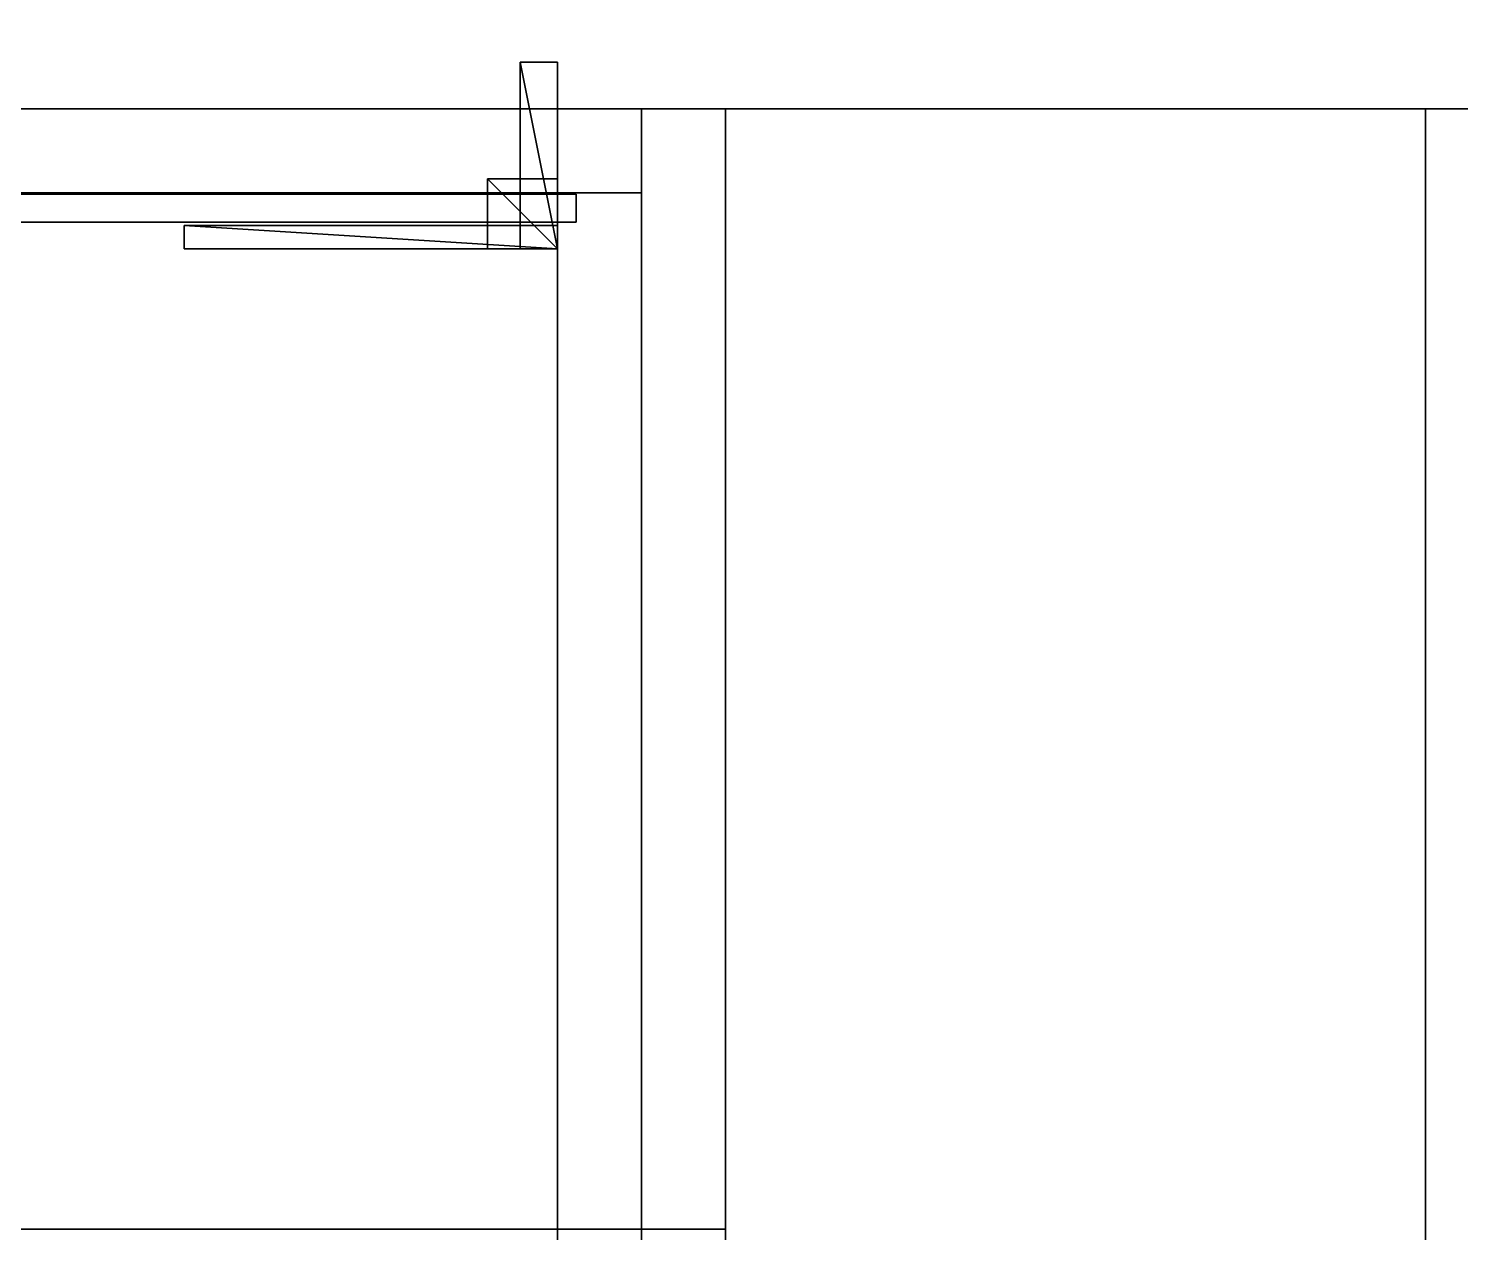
# Model space of a CAD drawing. Extents: x 0 to 7800, y -5130 to 1.
# Drawn here: x 4526.4 to 4833.2, y -2169.7 to -1911.8 of the extents above; entities that cross this region are included whole.
import ezdxf

# ---------------------------------------------------------------- set-up
doc = ezdxf.new("R2010")
doc.units = 0
for name, color, linetype in [('LAYER0', 7, 'CONTINUOUS'), ('LAYER1083', 253, 'CONTINUOUS'), ('LAYER2', 7, 'CONTINUOUS'), ('LAYER288', 253, 'CONTINUOUS'), ('LAYER291', 253, 'CONTINUOUS'), ('LAYER293', 7, 'CONTINUOUS'), ('LAYER302', 2, 'CONTINUOUS'), ('LAYER303', 7, 'CONTINUOUS'), ('LAYER304', 253, 'CONTINUOUS'), ('LAYER305', 253, 'CONTINUOUS'), ('LAYER306', 253, 'CONTINUOUS'), ('LAYER307', 253, 'CONTINUOUS'), ('LAYER308', 253, 'CONTINUOUS'), ('LAYER309', 253, 'CONTINUOUS'), ('LAYER310', 7, 'CONTINUOUS'), ('LAYER312', 7, 'CONTINUOUS'), ('LAYER313', 7, 'CONTINUOUS'), ('LAYER324', 253, 'CONTINUOUS'), ('LAYER325', 253, 'CONTINUOUS'), ('LAYER779', 7, 'CONTINUOUS')]:
    doc.layers.add(name, color=color, linetype=linetype)

msp = doc.modelspace()

# ---------------------------------------------------------------- linework, layer by layer
at = {"layer": 'LAYER0'}
for points, invisible_edges in [([(2602.693, -4730.002, -5), (4030.693, -289.002, -5), (4825.692, -4730.002, -5), (2602.693, -4730.002, -5)], 3), ([(4825.692, -4730.002), (4030.693, -289.002), (2602.693, -4730.002), (4825.692, -4730.002)], 3), ([(5130.692, -289.002, -5), (4825.692, -1929.002, -5), (4030.693, -289.002, -5), (5130.692, -289.002, -5)], 3), ([(4825.692, -4730.002, -5), (4030.693, -289.002, -5), (4825.692, -1929.002, -5), (4825.692, -4730.002, -5)], 3), ([(4030.693, -289.002), (4825.692, -4730.002), (4825.692, -1929.002), (4030.693, -289.002)], 5), ([(4030.693, -289.002), (4825.692, -1929.002), (5130.692, -289.002), (4030.693, -289.002)], 3), ([(4825.692, -1929.002, -5), (5130.692, -289.002, -5), (7199.692, -1929.002, -5), (4825.692, -1929.002, -5)], 3), ([(5130.692, -289.002), (4825.692, -1929.002), (7199.692, -1929.002), (5130.692, -289.002)], 5), ([(4825.692, -1929.002, -5), (4825.692, -4730.002), (4825.692, -4730.002, -5), (4825.692, -1929.002, -5)], 1), ([(4825.692, -4730.002), (4825.692, -1929.002, -5), (4825.692, -1929.002), (4825.692, -4730.002)], 1), ([(7199.692, -1929.002), (4825.692, -1929.002, -5), (7199.692, -1929.002, -5), (7199.692, -1929.002)], 1), ([(4825.692, -1929.002, -5), (7199.692, -1929.002), (4825.692, -1929.002), (4825.692, -1929.002, -5)], 1)]:
    msp.add_3dface(points, dxfattribs=dict(at, invisible_edges=invisible_edges))
at = {"layer": 'LAYER1083'}
for points, invisible_edges in [([(4675.695, -2169, 2057), (1975.695, -1779, 2057), (1975.695, -2169, 2057), (4675.695, -2169, 2057)], 1), ([(1975.695, -1779, 2057), (4675.695, -2169, 2057), (3151.695, -1929, 2057), (1975.695, -1779, 2057)], 7), ([(1975.695, -2169, 2032), (3151.695, -1929, 2032), (4675.695, -2169, 2032), (1975.695, -2169, 2032)], 3), ([(4675.695, -2169, 2032), (3151.695, -1929, 2032), (4675.695, -1929, 2032), (4675.695, -2169, 2032)], 1), ([(3151.695, -1929, 2057), (4675.695, -1929, 2032), (3151.695, -1929, 2032), (3151.695, -1929, 2057)], 1), ([(4675.695, -1929, 2032), (3151.695, -1929, 2057), (4675.695, -1929, 2057), (4675.695, -1929, 2032)], 1), ([(3151.695, -1929, 2057), (4675.695, -2169, 2057), (4675.695, -1929, 2057), (3151.695, -1929, 2057)], 1), ([(4675.695, -1929, 2032), (4675.695, -2169, 2057), (4675.695, -2169, 2032), (4675.695, -1929, 2032)], 1), ([(4675.695, -2169, 2057), (4675.695, -1929, 2032), (4675.695, -1929, 2057), (4675.695, -2169, 2057)], 1), ([(4675.695, -2169, 2057), (1975.695, -2169, 2032), (4675.695, -2169, 2032), (4675.695, -2169, 2057)], 1), ([(1975.695, -2169, 2032), (4675.695, -2169, 2057), (1975.695, -2169, 2057), (1975.695, -2169, 2032)], 1)]:
    msp.add_3dface(points, dxfattribs=dict(at, invisible_edges=invisible_edges))
at = {"layer": 'LAYER2'}
for points, invisible_edges in [([(7049.692, -1779.002), (3151.693, -1929.002), (3151.693, -1779.002), (7049.692, -1779.002)], 1), ([(3151.693, -1929.002), (7049.692, -1779.002), (7199.692, -1929.002), (3151.693, -1929.002)], 3), ([(3151.693, -1929.002, 2657), (3931.703, -1929.002, 360), (7199.692, -1929.002, 2657), (3151.693, -1929.002, 2657)], 3), ([(7199.692, -1929.002), (4201.693, -1929.002, 280), (3151.693, -1929.002), (7199.692, -1929.002)], 3), ([(3991.703, -1929.002, 360), (7199.692, -1929.002, 2657), (3931.703, -1929.002, 360), (3991.703, -1929.002, 360)], 3), ([(4081.693, -1929.002, 360), (7199.692, -1929.002, 2657), (3991.703, -1929.002, 360), (4081.693, -1929.002, 360)], 7), ([(4201.693, -1929.002, 360), (7199.692, -1929.002, 2657), (4081.693, -1929.002, 360), (4201.693, -1929.002, 360)], 3), ([(4201.693, -1929.002, 280), (7199.692, -1929.002, 2657), (4201.693, -1929.002, 360), (4201.693, -1929.002, 280)], 3), ([(4201.693, -1929.002, 280), (7199.692, -1929.002), (7199.692, -1929.002, 2657), (4201.693, -1929.002, 280)], 5)]:
    msp.add_3dface(points, dxfattribs=dict(at, invisible_edges=invisible_edges))
at = {"layer": 'LAYER288', "invisible_edges": 1}
for points in [[(4657.694, -1929, 528), (3169.694, -2299, 528), (3169.694, -1929, 528), (4657.694, -1929, 528)], [(3169.694, -2299, 528), (4657.694, -1929, 528), (4657.694, -2299, 528), (3169.694, -2299, 528)], [(3169.694, -1929, 546), (4657.694, -1929, 528), (3169.694, -1929, 528), (3169.694, -1929, 546)], [(4657.694, -1929, 528), (3169.694, -1929, 546), (4657.694, -1929, 546), (4657.694, -1929, 528)], [(4657.694, -2299, 546), (3169.694, -1929, 546), (3169.694, -2299, 546), (4657.694, -2299, 546)], [(3169.694, -1929, 546), (4657.694, -2299, 546), (4657.694, -1929, 546), (3169.694, -1929, 546)], [(4657.694, -1929, 528), (4657.694, -2299, 546), (4657.694, -2299, 528), (4657.694, -1929, 528)], [(4657.694, -2299, 546), (4657.694, -1929, 528), (4657.694, -1929, 546), (4657.694, -2299, 546)]]:
    msp.add_3dface(points, dxfattribs=at)
at = {"layer": 'LAYER291', "invisible_edges": 1}
for points in [[(4657.695, -1929, 180), (4675.695, -2299, 180), (4657.695, -2299, 180), (4657.695, -1929, 180)], [(4675.695, -2299, 180), (4657.695, -1929, 180), (4675.695, -1929, 180), (4675.695, -2299, 180)], [(4675.695, -1929, 676), (4657.695, -2299, 676), (4675.695, -2299, 676), (4675.695, -1929, 676)], [(4657.695, -2299, 676), (4675.695, -1929, 676), (4657.695, -1929, 676), (4657.695, -2299, 676)], [(4657.695, -1929, 180), (4675.695, -1929, 676), (4675.695, -1929, 180), (4657.695, -1929, 180)], [(4675.695, -1929, 676), (4657.695, -1929, 180), (4657.695, -1929, 676), (4675.695, -1929, 676)], [(4657.695, -2299, 676), (4657.695, -1929, 180), (4657.695, -2299, 180), (4657.695, -2299, 676)], [(4657.695, -1929, 180), (4657.695, -2299, 676), (4657.695, -1929, 676), (4657.695, -1929, 180)], [(4675.695, -1929, 676), (4675.695, -2299, 180), (4675.695, -1929, 180), (4675.695, -1929, 676)], [(4675.695, -2299, 180), (4675.695, -1929, 676), (4675.695, -2299, 676), (4675.695, -2299, 180)]]:
    msp.add_3dface(points, dxfattribs=at)
at = {"layer": 'LAYER293', "invisible_edges": 1}
for points in [[(4639.695, -1929, 198), (4639.695, -2279, 528), (4639.695, -1929, 528), (4639.695, -1929, 198)], [(4639.695, -2279, 528), (4639.695, -1929, 198), (4639.695, -2279, 198), (4639.695, -2279, 528)], [(4639.695, -1929, 198), (4657.695, -2279, 198), (4639.695, -2279, 198), (4639.695, -1929, 198)], [(4657.695, -2279, 198), (4639.695, -1929, 198), (4657.695, -1929, 198), (4657.695, -2279, 198)], [(4657.695, -1929, 528), (4639.695, -2279, 528), (4657.695, -2279, 528), (4657.695, -1929, 528)], [(4639.695, -2279, 528), (4657.695, -1929, 528), (4639.695, -1929, 528), (4639.695, -2279, 528)], [(4657.695, -1929, 528), (4639.695, -1929, 198), (4639.695, -1929, 528), (4657.695, -1929, 528)], [(4639.695, -1929, 198), (4657.695, -1929, 528), (4657.695, -1929, 198), (4639.695, -1929, 198)], [(4657.695, -2279, 198), (4657.695, -1929, 528), (4657.695, -2279, 528), (4657.695, -2279, 198)], [(4657.695, -1929, 528), (4657.695, -2279, 198), (4657.695, -1929, 198), (4657.695, -1929, 528)]]:
    msp.add_3dface(points, dxfattribs=at)
at = {"layer": 'LAYER302'}
for points in [[(4559.695, -1959, 498.5), (4559.695, -1954, 475.5), (4559.695, -1959, 475.5), (4559.695, -1959, 498.5)], [(4559.695, -1954, 498.5), (4559.695, -1954, 475.5), (4559.695, -1959, 498.5), (4559.695, -1954, 498.5)], [(4639.695, -1959, 498.5), (4559.695, -1954, 498.5), (4559.695, -1959, 498.5), (4639.695, -1959, 498.5)], [(4639.695, -1954, 498.5), (4559.695, -1954, 498.5), (4639.695, -1959, 498.5), (4639.695, -1954, 498.5)], [(4559.695, -1954, 475.5), (4639.695, -1959, 475.5), (4559.695, -1959, 475.5), (4559.695, -1954, 475.5)], [(4639.695, -1954, 475.5), (4639.695, -1959, 475.5), (4559.695, -1954, 475.5), (4639.695, -1954, 475.5)], [(4559.695, -1954, 498.5), (4639.695, -1954, 475.5), (4559.695, -1954, 475.5), (4559.695, -1954, 498.5)], [(4639.695, -1954, 498.5), (4639.695, -1954, 475.5), (4559.695, -1954, 498.5), (4639.695, -1954, 498.5)], [(4639.695, -1959, 475.5), (4639.695, -1954, 498.5), (4639.695, -1959, 498.5), (4639.695, -1959, 475.5)], [(4639.695, -1954, 475.5), (4639.695, -1954, 498.5), (4639.695, -1959, 475.5), (4639.695, -1954, 475.5)], [(4559.695, -1959, 475.5), (4639.695, -1959, 498.5), (4559.695, -1959, 498.5), (4559.695, -1959, 475.5)], [(4639.695, -1959, 475.5), (4639.695, -1959, 498.5), (4559.695, -1959, 475.5), (4639.695, -1959, 475.5)]]:
    msp.add_3dface(points, dxfattribs=at)
at = {"layer": 'LAYER303', "invisible_edges": 1}
for points in [[(4639.695, -1959, 498.5), (4559.695, -1954, 498.5), (4559.695, -1959, 498.5), (4639.695, -1959, 498.5)], [(4559.695, -1954, 498.5), (4639.695, -1959, 498.5), (4639.695, -1954, 498.5), (4559.695, -1954, 498.5)], [(4559.695, -1954, 498.5), (4559.695, -1959, 475.5), (4559.695, -1959, 498.5), (4559.695, -1954, 498.5)], [(4559.695, -1959, 475.5), (4559.695, -1954, 498.5), (4559.695, -1954, 475.5), (4559.695, -1959, 475.5)], [(4639.695, -1954, 475.5), (4559.695, -1959, 475.5), (4559.695, -1954, 475.5), (4639.695, -1954, 475.5)], [(4559.695, -1959, 475.5), (4639.695, -1954, 475.5), (4639.695, -1959, 475.5), (4559.695, -1959, 475.5)], [(4559.695, -1954, 498.5), (4639.695, -1954, 475.5), (4559.695, -1954, 475.5), (4559.695, -1954, 498.5)], [(4639.695, -1954, 475.5), (4559.695, -1954, 498.5), (4639.695, -1954, 498.5), (4639.695, -1954, 475.5)], [(4639.695, -1954, 475.5), (4639.695, -1959, 498.5), (4639.695, -1959, 475.5), (4639.695, -1954, 475.5)], [(4639.695, -1959, 498.5), (4639.695, -1954, 475.5), (4639.695, -1954, 498.5), (4639.695, -1959, 498.5)], [(4639.695, -1959, 498.5), (4559.695, -1959, 475.5), (4639.695, -1959, 475.5), (4639.695, -1959, 498.5)], [(4559.695, -1959, 475.5), (4639.695, -1959, 498.5), (4559.695, -1959, 498.5), (4559.695, -1959, 475.5)]]:
    msp.add_3dface(points, dxfattribs=at)
at = {"layer": 'LAYER304'}
for points in [[(4624.695, -1959, 498.5), (4624.695, -1944, 483.5), (4624.695, -1959, 483.5), (4624.695, -1959, 498.5)], [(4624.695, -1944, 498.5), (4624.695, -1944, 483.5), (4624.695, -1959, 498.5), (4624.695, -1944, 498.5)], [(4639.695, -1959, 498.5), (4624.695, -1944, 498.5), (4624.695, -1959, 498.5), (4639.695, -1959, 498.5)], [(4639.695, -1944, 498.5), (4624.695, -1944, 498.5), (4639.695, -1959, 498.5), (4639.695, -1944, 498.5)], [(4624.695, -1944, 483.5), (4639.695, -1959, 483.5), (4624.695, -1959, 483.5), (4624.695, -1944, 483.5)], [(4639.695, -1944, 483.5), (4639.695, -1959, 483.5), (4624.695, -1944, 483.5), (4639.695, -1944, 483.5)], [(4624.695, -1944, 498.5), (4639.695, -1944, 483.5), (4624.695, -1944, 483.5), (4624.695, -1944, 498.5)], [(4639.695, -1944, 498.5), (4639.695, -1944, 483.5), (4624.695, -1944, 498.5), (4639.695, -1944, 498.5)], [(4639.695, -1959, 483.5), (4639.695, -1944, 498.5), (4639.695, -1959, 498.5), (4639.695, -1959, 483.5)], [(4639.695, -1944, 483.5), (4639.695, -1944, 498.5), (4639.695, -1959, 483.5), (4639.695, -1944, 483.5)], [(4624.695, -1959, 483.5), (4639.695, -1959, 498.5), (4624.695, -1959, 498.5), (4624.695, -1959, 483.5)], [(4639.695, -1959, 483.5), (4639.695, -1959, 498.5), (4624.695, -1959, 483.5), (4639.695, -1959, 483.5)]]:
    msp.add_3dface(points, dxfattribs=at)
at = {"layer": 'LAYER305'}
for points in [[(4624.695, -1959, 498.5), (4624.695, -1944, 483.5), (4624.695, -1959, 483.5), (4624.695, -1959, 498.5)], [(4624.695, -1944, 498.5), (4624.695, -1944, 483.5), (4624.695, -1959, 498.5), (4624.695, -1944, 498.5)], [(4639.695, -1959, 498.5), (4624.695, -1944, 498.5), (4624.695, -1959, 498.5), (4639.695, -1959, 498.5)], [(4639.695, -1944, 498.5), (4624.695, -1944, 498.5), (4639.695, -1959, 498.5), (4639.695, -1944, 498.5)], [(4624.695, -1944, 483.5), (4639.695, -1959, 483.5), (4624.695, -1959, 483.5), (4624.695, -1944, 483.5)], [(4639.695, -1944, 483.5), (4639.695, -1959, 483.5), (4624.695, -1944, 483.5), (4639.695, -1944, 483.5)], [(4624.695, -1944, 498.5), (4639.695, -1944, 483.5), (4624.695, -1944, 483.5), (4624.695, -1944, 498.5)], [(4639.695, -1944, 498.5), (4639.695, -1944, 483.5), (4624.695, -1944, 498.5), (4639.695, -1944, 498.5)], [(4639.695, -1959, 483.5), (4639.695, -1944, 498.5), (4639.695, -1959, 498.5), (4639.695, -1959, 483.5)], [(4639.695, -1944, 483.5), (4639.695, -1944, 498.5), (4639.695, -1959, 483.5), (4639.695, -1944, 483.5)], [(4624.695, -1959, 483.5), (4639.695, -1959, 498.5), (4624.695, -1959, 498.5), (4624.695, -1959, 483.5)], [(4639.695, -1959, 483.5), (4639.695, -1959, 498.5), (4624.695, -1959, 483.5), (4639.695, -1959, 483.5)]]:
    msp.add_3dface(points, dxfattribs=at)
at = {"layer": 'LAYER306'}
for points in [[(4624.695, -1959, 498.5), (4624.695, -1944, 483.5), (4624.695, -1959, 483.5), (4624.695, -1959, 498.5)], [(4624.695, -1944, 498.5), (4624.695, -1944, 483.5), (4624.695, -1959, 498.5), (4624.695, -1944, 498.5)], [(4639.695, -1959, 498.5), (4624.695, -1944, 498.5), (4624.695, -1959, 498.5), (4639.695, -1959, 498.5)], [(4639.695, -1944, 498.5), (4624.695, -1944, 498.5), (4639.695, -1959, 498.5), (4639.695, -1944, 498.5)], [(4624.695, -1944, 483.5), (4639.695, -1959, 483.5), (4624.695, -1959, 483.5), (4624.695, -1944, 483.5)], [(4639.695, -1944, 483.5), (4639.695, -1959, 483.5), (4624.695, -1944, 483.5), (4639.695, -1944, 483.5)], [(4624.695, -1944, 498.5), (4639.695, -1944, 483.5), (4624.695, -1944, 483.5), (4624.695, -1944, 498.5)], [(4639.695, -1944, 498.5), (4639.695, -1944, 483.5), (4624.695, -1944, 498.5), (4639.695, -1944, 498.5)], [(4639.695, -1959, 483.5), (4639.695, -1944, 498.5), (4639.695, -1959, 498.5), (4639.695, -1959, 483.5)], [(4639.695, -1944, 483.5), (4639.695, -1944, 498.5), (4639.695, -1959, 483.5), (4639.695, -1944, 483.5)], [(4624.695, -1959, 483.5), (4639.695, -1959, 498.5), (4624.695, -1959, 498.5), (4624.695, -1959, 483.5)], [(4639.695, -1959, 483.5), (4639.695, -1959, 498.5), (4624.695, -1959, 483.5), (4639.695, -1959, 483.5)]]:
    msp.add_3dface(points, dxfattribs=at)
at = {"layer": 'LAYER307'}
for points in [[(4624.695, -1959, 498.5), (4624.695, -1944, 483.5), (4624.695, -1959, 483.5), (4624.695, -1959, 498.5)], [(4624.695, -1944, 498.5), (4624.695, -1944, 483.5), (4624.695, -1959, 498.5), (4624.695, -1944, 498.5)], [(4639.695, -1959, 498.5), (4624.695, -1944, 498.5), (4624.695, -1959, 498.5), (4639.695, -1959, 498.5)], [(4639.695, -1944, 498.5), (4624.695, -1944, 498.5), (4639.695, -1959, 498.5), (4639.695, -1944, 498.5)], [(4624.695, -1944, 483.5), (4639.695, -1959, 483.5), (4624.695, -1959, 483.5), (4624.695, -1944, 483.5)], [(4639.695, -1944, 483.5), (4639.695, -1959, 483.5), (4624.695, -1944, 483.5), (4639.695, -1944, 483.5)], [(4624.695, -1944, 498.5), (4639.695, -1944, 483.5), (4624.695, -1944, 483.5), (4624.695, -1944, 498.5)], [(4639.695, -1944, 498.5), (4639.695, -1944, 483.5), (4624.695, -1944, 498.5), (4639.695, -1944, 498.5)], [(4639.695, -1959, 483.5), (4639.695, -1944, 498.5), (4639.695, -1959, 498.5), (4639.695, -1959, 483.5)], [(4639.695, -1944, 483.5), (4639.695, -1944, 498.5), (4639.695, -1959, 483.5), (4639.695, -1944, 483.5)], [(4624.695, -1959, 483.5), (4639.695, -1959, 498.5), (4624.695, -1959, 498.5), (4624.695, -1959, 483.5)], [(4639.695, -1959, 483.5), (4639.695, -1959, 498.5), (4624.695, -1959, 483.5), (4639.695, -1959, 483.5)]]:
    msp.add_3dface(points, dxfattribs=at)
at = {"layer": 'LAYER308'}
for points in [[(4631.695, -1959, 498.5), (4631.695, -1919, 490.5), (4631.695, -1959, 490.5), (4631.695, -1959, 498.5)], [(4631.695, -1919, 498.5), (4631.695, -1919, 490.5), (4631.695, -1959, 498.5), (4631.695, -1919, 498.5)], [(4639.695, -1959, 498.5), (4631.695, -1919, 498.5), (4631.695, -1959, 498.5), (4639.695, -1959, 498.5)], [(4639.695, -1919, 498.5), (4631.695, -1919, 498.5), (4639.695, -1959, 498.5), (4639.695, -1919, 498.5)], [(4631.695, -1919, 490.5), (4639.695, -1959, 490.5), (4631.695, -1959, 490.5), (4631.695, -1919, 490.5)], [(4639.695, -1919, 490.5), (4639.695, -1959, 490.5), (4631.695, -1919, 490.5), (4639.695, -1919, 490.5)], [(4631.695, -1919, 498.5), (4639.695, -1919, 490.5), (4631.695, -1919, 490.5), (4631.695, -1919, 498.5)], [(4639.695, -1919, 498.5), (4639.695, -1919, 490.5), (4631.695, -1919, 498.5), (4639.695, -1919, 498.5)], [(4639.695, -1959, 490.5), (4639.695, -1919, 498.5), (4639.695, -1959, 498.5), (4639.695, -1959, 490.5)], [(4639.695, -1919, 490.5), (4639.695, -1919, 498.5), (4639.695, -1959, 490.5), (4639.695, -1919, 490.5)], [(4631.695, -1959, 490.5), (4639.695, -1959, 498.5), (4631.695, -1959, 498.5), (4631.695, -1959, 490.5)], [(4639.695, -1959, 490.5), (4639.695, -1959, 498.5), (4631.695, -1959, 490.5), (4639.695, -1959, 490.5)]]:
    msp.add_3dface(points, dxfattribs=at)
at = {"layer": 'LAYER309'}
for points in [[(4559.695, -1959, 498.5), (4559.695, -1954, 482.5), (4559.695, -1959, 482.5), (4559.695, -1959, 498.5)], [(4559.695, -1954, 498.5), (4559.695, -1954, 482.5), (4559.695, -1959, 498.5), (4559.695, -1954, 498.5)], [(4639.695, -1959, 498.5), (4559.695, -1954, 498.5), (4559.695, -1959, 498.5), (4639.695, -1959, 498.5)], [(4639.695, -1954, 498.5), (4559.695, -1954, 498.5), (4639.695, -1959, 498.5), (4639.695, -1954, 498.5)], [(4559.695, -1954, 482.5), (4639.695, -1959, 482.5), (4559.695, -1959, 482.5), (4559.695, -1954, 482.5)], [(4639.695, -1954, 482.5), (4639.695, -1959, 482.5), (4559.695, -1954, 482.5), (4639.695, -1954, 482.5)], [(4559.695, -1954, 498.5), (4639.695, -1954, 482.5), (4559.695, -1954, 482.5), (4559.695, -1954, 498.5)], [(4639.695, -1954, 498.5), (4639.695, -1954, 482.5), (4559.695, -1954, 498.5), (4639.695, -1954, 498.5)], [(4639.695, -1959, 482.5), (4639.695, -1954, 498.5), (4639.695, -1959, 498.5), (4639.695, -1959, 482.5)], [(4639.695, -1954, 482.5), (4639.695, -1954, 498.5), (4639.695, -1959, 482.5), (4639.695, -1954, 482.5)], [(4559.695, -1959, 482.5), (4639.695, -1959, 498.5), (4559.695, -1959, 498.5), (4559.695, -1959, 482.5)], [(4639.695, -1959, 482.5), (4639.695, -1959, 498.5), (4559.695, -1959, 482.5), (4639.695, -1959, 482.5)]]:
    msp.add_3dface(points, dxfattribs=at)
at = {"layer": 'LAYER310', "invisible_edges": 1}
for points in [[(4639.695, -1929, 199), (3931.695, -2279, 199), (3931.695, -1929, 199), (4639.695, -1929, 199)], [(3931.695, -2279, 199), (4639.695, -1929, 199), (4639.695, -2279, 199), (3931.695, -2279, 199)], [(3931.695, -1929, 217), (4639.695, -1929, 199), (3931.695, -1929, 199), (3931.695, -1929, 217)], [(4639.695, -1929, 199), (3931.695, -1929, 217), (4639.695, -1929, 217), (4639.695, -1929, 199)], [(4639.695, -2279, 217), (3931.695, -1929, 217), (3931.695, -2279, 217), (4639.695, -2279, 217)], [(3931.695, -1929, 217), (4639.695, -2279, 217), (4639.695, -1929, 217), (3931.695, -1929, 217)], [(4639.695, -1929, 199), (4639.695, -2279, 217), (4639.695, -2279, 199), (4639.695, -1929, 199)], [(4639.695, -2279, 217), (4639.695, -1929, 199), (4639.695, -1929, 217), (4639.695, -2279, 217)]]:
    msp.add_3dface(points, dxfattribs=at)
at = {"layer": 'LAYER312', "invisible_edges": 1}
for points in [[(4643.695, -1947.3, 527.5), (3927.695, -1953.3, 527.5), (4643.695, -1953.3, 527.5), (4643.695, -1947.3, 527.5)], [(3927.695, -1953.3, 527.5), (4643.695, -1947.3, 527.5), (3927.695, -1947.3, 527.5), (3927.695, -1953.3, 527.5)], [(3927.695, -1947.3, 213), (4643.695, -1953.3, 213), (3927.695, -1953.3, 213), (3927.695, -1947.3, 213)], [(4643.695, -1953.3, 213), (3927.695, -1947.3, 213), (4643.695, -1947.3, 213), (4643.695, -1953.3, 213)], [(4643.695, -1947.3, 527.5), (3927.695, -1947.3, 213), (3927.695, -1947.3, 527.5), (4643.695, -1947.3, 527.5)], [(3927.695, -1947.3, 213), (4643.695, -1947.3, 527.5), (4643.695, -1947.3, 213), (3927.695, -1947.3, 213)], [(4643.695, -1953.3, 213), (4643.695, -1947.3, 527.5), (4643.695, -1953.3, 527.5), (4643.695, -1953.3, 213)], [(4643.695, -1947.3, 527.5), (4643.695, -1953.3, 213), (4643.695, -1947.3, 213), (4643.695, -1947.3, 527.5)], [(4643.695, -1953.3, 213), (3927.695, -1953.3, 527.5), (3927.695, -1953.3, 213), (4643.695, -1953.3, 213)], [(3927.695, -1953.3, 527.5), (4643.695, -1953.3, 213), (4643.695, -1953.3, 527.5), (3927.695, -1953.3, 527.5)]]:
    msp.add_3dface(points, dxfattribs=at)
at = {"layer": 'LAYER313', "invisible_edges": 1}
for points in [[(4639.695, -1929, 528), (3931.695, -1929, 408), (3931.695, -1929, 528), (4639.695, -1929, 528)], [(3931.695, -1929, 408), (4639.695, -1929, 528), (4639.695, -1929, 408), (3931.695, -1929, 408)], [(4639.695, -1947, 408), (3931.695, -1929, 408), (4639.695, -1929, 408), (4639.695, -1947, 408)], [(3931.695, -1929, 408), (4639.695, -1947, 408), (3931.695, -1947, 408), (3931.695, -1929, 408)], [(3931.695, -1947, 528), (4639.695, -1929, 528), (3931.695, -1929, 528), (3931.695, -1947, 528)], [(4639.695, -1929, 528), (3931.695, -1947, 528), (4639.695, -1947, 528), (4639.695, -1929, 528)], [(4639.695, -1929, 528), (4639.695, -1947, 408), (4639.695, -1929, 408), (4639.695, -1929, 528)], [(4639.695, -1947, 408), (4639.695, -1929, 528), (4639.695, -1947, 528), (4639.695, -1947, 408)], [(4639.695, -1947, 408), (3931.695, -1947, 528), (3931.695, -1947, 408), (4639.695, -1947, 408)], [(3931.695, -1947, 528), (4639.695, -1947, 408), (4639.695, -1947, 528), (3931.695, -1947, 528)]]:
    msp.add_3dface(points, dxfattribs=at)
at = {"layer": 'LAYER324', "invisible_edges": 1}
for points in [[(4657.695, -1929, 676), (3169.695, -1929, 546), (3169.695, -1929, 676), (4657.695, -1929, 676)], [(3169.695, -1929, 546), (4657.695, -1929, 676), (4657.695, -1929, 546), (3169.695, -1929, 546)], [(4657.695, -1947, 546), (3169.695, -1929, 546), (4657.695, -1929, 546), (4657.695, -1947, 546)], [(3169.695, -1929, 546), (4657.695, -1947, 546), (3169.695, -1947, 546), (3169.695, -1929, 546)], [(3169.695, -1947, 676), (4657.695, -1929, 676), (3169.695, -1929, 676), (3169.695, -1947, 676)], [(4657.695, -1929, 676), (3169.695, -1947, 676), (4657.695, -1947, 676), (4657.695, -1929, 676)], [(4657.695, -1929, 676), (4657.695, -1947, 546), (4657.695, -1929, 546), (4657.695, -1929, 676)], [(4657.695, -1947, 546), (4657.695, -1929, 676), (4657.695, -1947, 676), (4657.695, -1947, 546)], [(4657.695, -1947, 546), (3169.695, -1947, 676), (3169.695, -1947, 546), (4657.695, -1947, 546)], [(3169.695, -1947, 676), (4657.695, -1947, 546), (4657.695, -1947, 676), (3169.695, -1947, 676)]]:
    msp.add_3dface(points, dxfattribs=at)
at = {"layer": 'LAYER325', "invisible_edges": 1}
for points in [[(4675.695, -1929, 676), (3151.695, -2299, 676), (3151.695, -1929, 676), (4675.695, -1929, 676)], [(3151.695, -2299, 676), (4675.695, -1929, 676), (4675.695, -2299, 676), (3151.695, -2299, 676)], [(3151.695, -1929, 701), (4675.695, -1929, 676), (3151.695, -1929, 676), (3151.695, -1929, 701)], [(4675.695, -1929, 676), (3151.695, -1929, 701), (4675.695, -1929, 701), (4675.695, -1929, 676)], [(4675.695, -2299, 701), (3151.695, -1929, 701), (3151.695, -2299, 701), (4675.695, -2299, 701)], [(3151.695, -1929, 701), (4675.695, -2299, 701), (4675.695, -1929, 701), (3151.695, -1929, 701)], [(4675.695, -1929, 676), (4675.695, -2299, 701), (4675.695, -2299, 676), (4675.695, -1929, 676)], [(4675.695, -2299, 701), (4675.695, -1929, 676), (4675.695, -1929, 701), (4675.695, -2299, 701)]]:
    msp.add_3dface(points, dxfattribs=at)
at = {"layer": 'LAYER779'}
for points, invisible_edges in [([(4675.692, -2496.002), (4825.692, -1929.002), (4825.692, -2496.002), (4675.692, -2496.002)], 1), ([(4825.692, -1929.002), (4675.692, -2496.002), (4675.692, -1929.002), (4825.692, -1929.002)], 1), ([(4675.692, -2496.002), (4675.692, -1929.002, 2657), (4675.692, -1929.002), (4675.692, -2496.002)], 1), ([(4675.692, -2496.002, 2192), (4675.692, -1929.002, 2657), (4675.692, -2496.002), (4675.692, -2496.002, 2192)], 3), ([(4675.692, -4455.002, 2192), (4675.692, -1929.002, 2657), (4675.692, -2496.002, 2192), (4675.692, -4455.002, 2192)], 3), ([(4675.692, -4455.002, 2192), (4675.692, -4580.002, 2657), (4675.692, -1929.002, 2657), (4675.692, -4455.002, 2192)], 5), ([(4675.692, -1929.002, 2657), (4825.692, -1929.002), (4675.692, -1929.002), (4675.692, -1929.002, 2657)], 1), ([(4825.692, -1929.002), (4675.692, -1929.002, 2657), (4825.692, -1929.002, 2657), (4825.692, -1929.002)], 1), ([(4825.692, -1929.002, 2657), (4825.692, -2496.002, 2192), (4825.692, -1929.002), (4825.692, -1929.002, 2657)], 3), ([(4825.692, -1929.002, 2657), (4825.692, -4455.002, 2192), (4825.692, -2496.002, 2192), (4825.692, -1929.002, 2657)], 5), ([(4825.692, -4730.002, 2657), (4825.692, -4455.002, 2192), (4825.692, -1929.002, 2657), (4825.692, -4730.002, 2657)], 3), ([(4825.692, -1929.002), (4825.692, -2496.002, 2192), (4825.692, -2496.002), (4825.692, -1929.002)], 1)]:
    msp.add_3dface(points, dxfattribs=dict(at, invisible_edges=invisible_edges))

# ---------------------------------------------------------------- meshes
at = {"layer": 'LAYER2'}
mesh = msp.add_polymesh((14, 2), dxfattribs=at)
for k, corner in enumerate([(1175.695, -1705, 2657), (-0.0002, -1705, 2657), (1175.695, -204, 2657), (1175.695, -1705, 2657), (3880.695, -204, 2657), (1175.695, -204, 2657), (3880.695, -439, 2657), (3880.695, -204, 2657), (5280.695, -439, 2657), (3880.695, -439, 2657), (5280.695, -149, 2657), (5280.695, -439, 2657), (7049.695, -149, 2657), (5280.695, -149, 2657), (7049.695, -289, 2657), (7049.695, -149, 2657), (7649.695, -289, 2657), (7049.695, -289, 2657), (7649.695, -1684, 2657), (7649.695, -289, 2657), (7049.695, -1684, 2657), (7649.695, -1684, 2657), (7049.695, -1779, 2657), (7049.695, -1684, 2657), (3151.695, -1779, 2657), (7049.695, -1779, 2657), (3151.695, -1929, 2657), (7199.695, -1929, 2657)]):
    mesh.set_mesh_vertex(divmod(k, 2), corner)
at = {"layer": 'LAYER779'}
mesh = msp.add_polymesh((4, 2), dxfattribs=at)
for k, corner in enumerate([(4675.695, -4580, 2657), (4675.695, -1929, 2657), (2452.695, -4580, 2657), (4675.695, -4580, 2657), (2452.695, -5130, 2657), (2452.695, -4580, 2657), (2602.695, -5130, 2657), (2602.695, -4730, 2657)]):
    mesh.set_mesh_vertex(divmod(k, 2), corner)

doc.saveas('drawing.dxf')
